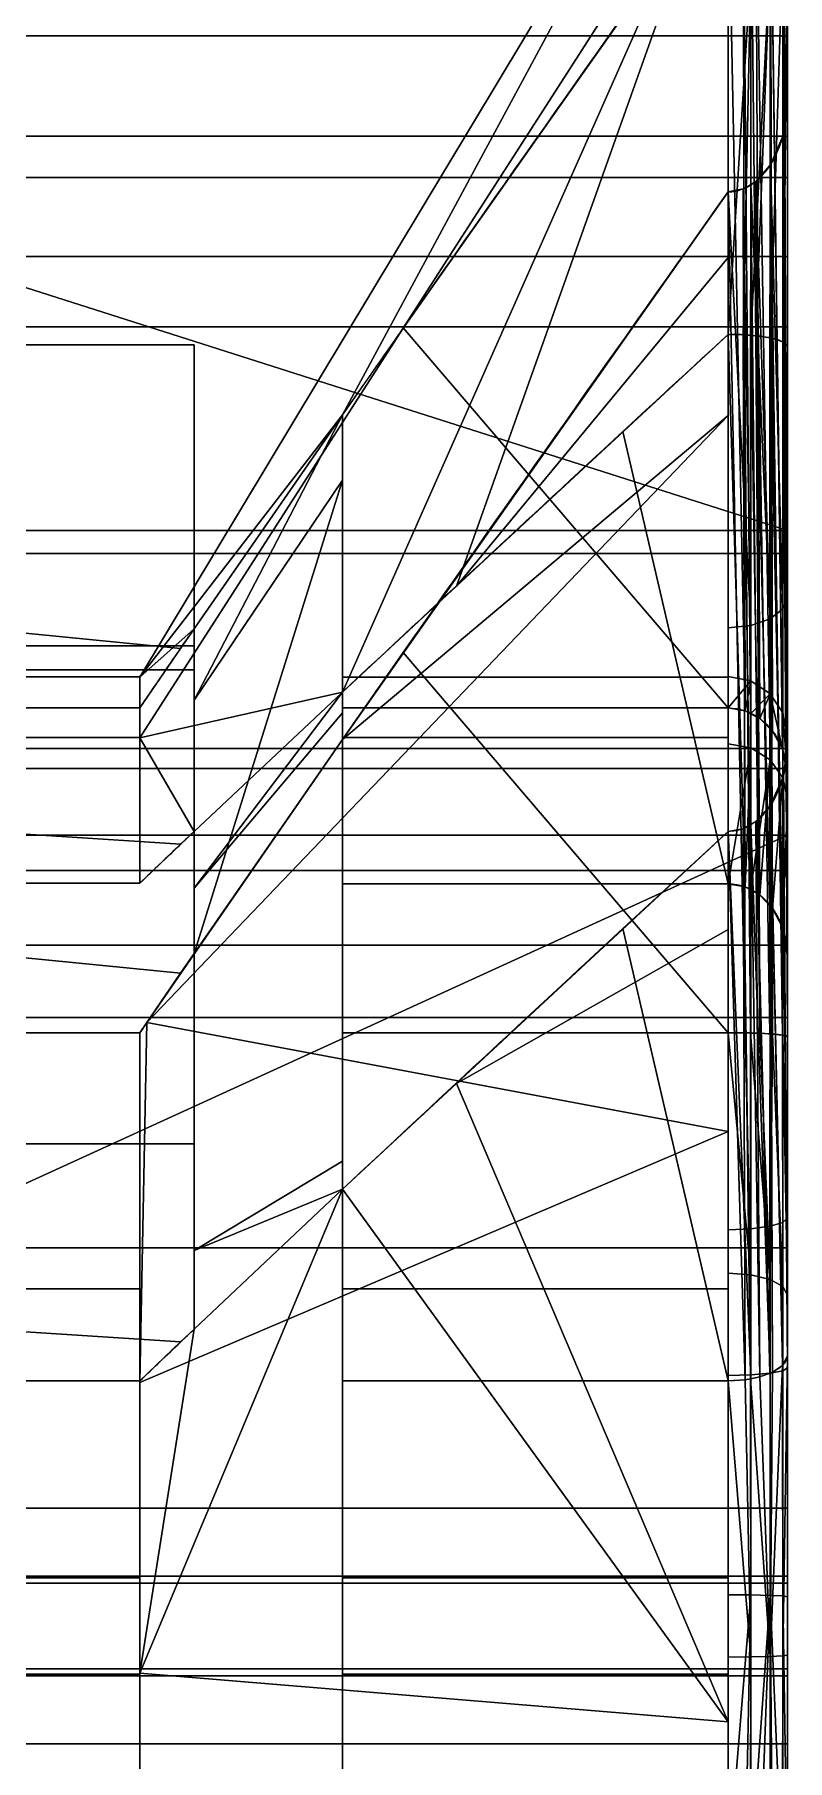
# Model space of a CAD drawing. Header units: millimetres. Extents: x -7.6 to 23.6, y 0 to 40.
# Drawn here: x 22.281 to 23.55, y 7.774 to 10.68 of the extents above; entities that cross this region are included whole.
import ezdxf

# ---------------------------------------------------------------- set-up
doc = ezdxf.new("R2010")
doc.units = ezdxf.units.MM
doc.layers.add('1', color=7, linetype='CONTINUOUS', true_color=0xffffff)

msp = doc.modelspace()

# ---------------------------------------------------------------- linework, layer by layer
at = {"layer": '1', "color": 7, "linetype": 'CONTINUOUS', "lineweight": 13}
for p, q in [((23.55, 11.0032, -0.3843), (23.55, 9.4291, 0.6442)), ((23.45, 9.5459, 0.6873), (23.45, 10.9619, -0.2378)), ((23.55, 8.9915, -0.0256), (23.55, 10.5657, -1.054)), ((23.45, 10.4149, -1.075), (23.45, 8.9989, -0.1499)), ((23.45, 10.175, 3.5149), (23.45, 9.2499, 2.0989)), ((22.55, 10.1572, 0.2879), (17.35, 10.1572, 0.2879)), ((22.55, 10.1572, 0.2879), (22.55, 9.6793, 0.6001)), ((22.55, 9.6103, -0.5493), (22.55, 10.1572, 0.2879)), ((23.55, 9.1256, 2.0915), (23.55, 10.154, 3.6657)), ((22.8, 9.5459, 0.6873), (22.8, 10.0397, 0.3647)), ((22.55, 9.6502, 2.7092), (17.35, 9.6502, 2.7092)), ((22.55, 9.6502, 2.7092), (22.55, 8.8119, 3.2569)), ((22.55, 9.338, 2.2313), (22.55, 9.6502, 2.7092)), ((22.55, 9.6103, -0.5493), (17.35, 9.6103, -0.5493)), ((22.55, 9.1324, -0.2371), (22.55, 9.6103, -0.5493)), ((22.8, 9.5725, 2.5928), (22.8, 9.2499, 2.0989)), ((22.4586, 9.5459, 0.6873), (17.35, 9.5459, 0.6873)), ((22.8, 9.5459, 0.6873), (23.45, 9.5459, 0.6873)), ((22.8, 9.4928, -0.4725), (22.8, 8.9989, -0.1499)), ((23.55, 9.4843, 4.1032), (23.55, 8.4558, 2.5291)), ((23.45, 8.4127, 2.6459), (23.45, 9.3378, 4.0619)), ((22.4586, 9.2507, 2.0978), (17.35, 9.2507, 2.0978)), ((22.8, 9.2499, 2.0989), (23.45, 9.2499, 2.0989)), ((22.4586, 8.9989, -0.1499), (17.35, 8.9989, -0.1499)), ((22.8, 8.9989, -0.1499), (23.45, 8.9989, -0.1499)), ((22.55, 8.8119, 3.2569), (17.35, 8.8119, 3.2569)), ((22.55, 8.8119, 3.2569), (22.55, 8.4999, 2.7793)), ((22.8, 8.4127, 2.6459), (22.8, 8.7353, 3.1397)), ((22.4586, 8.4127, 2.6459), (17.35, 8.4127, 2.6459)), ((22.8, 8.4127, 2.6459), (23.45, 8.4127, 2.6459))]:
    msp.add_line(p, q, dxfattribs=at)
at = {"layer": '1', "color": 18, "linetype": 'CONTINUOUS', "lineweight": 13}
for p, q in [((23.55, 10.8324, -5.5195), (23.55, 10.4391, -4.6001)), ((20.451, 10.6778, 7.7835), (23.55, 10.6778, 7.7835)), ((23.55, 10.6778, 7.7835), (23.55, 10.3059, 6.8552)), ((20.451, 10.4391, -4.6001), (23.55, 10.4391, -4.6001)), ((20.451, 10.3059, 6.8552), (23.55, 10.3059, 6.8552)), ((20.451, 9.4776, -5.9468), (23.55, 9.4776, -5.9468)), ((23.55, 9.2724, -4.968), (23.55, 9.4776, -5.9468)), ((20.451, 9.3316, 8.1758), (23.55, 9.3316, 8.1758)), ((23.55, 9.1466, 7.193), (23.55, 9.3316, 8.1758)), ((20.451, 9.2724, -4.968), (23.55, 9.2724, -4.968)), ((20.451, 9.1466, 7.193), (23.55, 9.1466, 7.193)), ((20.451, 8.0837, -6.0995), (23.55, 8.0837, -6.0995)), ((23.55, 8.0837, -6.0995), (23.55, 8.0721, -5.0996)), ((20.451, 8.0721, -5.0996), (23.55, 8.0721, -5.0996)), ((20.451, 7.9279, 7.2996), (23.55, 7.9279, 7.2996)), ((20.451, 7.9163, 8.2995), (23.55, 7.9163, 8.2995)), ((23.55, 7.9163, 8.2995), (23.55, 7.9279, 7.2996))]:
    msp.add_line(p, q, dxfattribs=at)
at = {"layer": '1', "color": 7, "linetype": 'CONTINUOUS', "lineweight": 13, "extrusion": (1, 0, 0)}
msp.add_circle((8, 1.1, 23.55), 4, dxfattribs=at)
at = {"layer": '1', "color": 18, "linetype": 'CONTINUOUS', "lineweight": 13, "extrusion": (-1, 0, 0)}
msp.add_circle((-8, 1.1, -23.55), 4, dxfattribs=at)
at = {"layer": '1', "color": 18, "linetype": 'CONTINUOUS', "lineweight": 13, "extrusion": (1, 0, 0)}
for start, end in [(56.84238, 68.16595), (281.84238, 293.16595), (79.34238, 90.66595), (259.34238, 270.66595)]:
    msp.add_arc((8, 1.1, 23.55), 7.2, start, end, dxfattribs=at)
at = {"layer": '1', "color": 7, "linetype": 'CONTINUOUS', "lineweight": 13, "extrusion": (-1, 0, 0)}
for centre, radius, start, end in [((-8, 1.1, -23.55), 3.35, 130.0153, 206.3), ((-8, 1.1, -23.45), 3.25, 132.0075, 204.3077), ((-8, 1.1, -23.55), 3.35, 220.0153, 296.3), ((-8, 1.1, -23.45), 3.25, 222.0075, 294.3077), ((-8, 1.1, -22.4586), 1.6, 141.4181, 194.9477), ((-8, 1.1, -22.8), 1.6, 141.3676, 194.9477), ((-8, 1.1, -23.45), 1.6, 141.3676, 194.9477), ((-8, 1.1, -23.55), 3.35, 40.0153, 116.3), ((-8, 1.1, -23.45), 3.25, 42.0075, 114.3077), ((-8, 1.1, -22.4586), 1.6, 231.3676, 284.9477), ((-8, 1.1, -22.8), 1.6, 231.3676, 284.9477), ((-8, 1.1, -23.45), 1.6, 231.3676, 284.9477), ((-8, 1.1, -22.4586), 1.6, 51.3676, 104.9477), ((-8, 1.1, -22.8), 1.6, 51.3676, 104.9477), ((-8, 1.1, -23.45), 1.6, 51.3676, 104.9477)]:
    msp.add_arc(centre, radius, start, end, dxfattribs=at)
at = {"layer": '1', "color": 18, "linetype": 'CONTINUOUS', "lineweight": 13, "extrusion": (-1, 0, 0)}
for start, end in [(235.65762, 246.83405), (100.65762, 111.83405), (258.15762, 269.33405), (78.15762, 89.33405)]:
    msp.add_arc((-8, 1.1, -23.55), 6.2, start, end, dxfattribs=at)
at = {"layer": '1', "color": 7, "linetype": 'CONTINUOUS', "lineweight": 13, "extrusion": (1, 0, 0)}
for centre, radius, start, end in [((8, 1.1, 22.8), 2.1682, 313.5097, 340.175), ((8, 1.1, 22.55), 1.7521, 310.2618, 343.423), ((8, 1.1, 22.8), 2.1682, 43.5097, 70.175), ((8, 1.1, 23.55), 1.5, 342.3084, 41.3764), ((8, 1.1, 22.55), 1.7521, 40.2161, 73.423), ((8, 1.1, 23.55), 1.5, 252.3084, 311.3764), ((8, 1.1, 23.55), 1.5, 72.3084, 131.3764)]:
    msp.add_arc(centre, radius, start, end, dxfattribs=at)
at = {"layer": '1', "color": 7, "linetype": 'CONTINUOUS', "lineweight": 13, "extrusion": (-2.51178e-13, 0.546944, 0.837169)}
msp.add_open_spline([(23.45, 10.9619, -0.2378), (23.2668, 10.7036, -0.0691), (23.084, 10.445, 0.0998), (22.8682, 10.1372, 0.3009), (22.8341, 10.0885, 0.3328), (22.8, 10.0397, 0.3647)], degree=3, knots=[0, 0, 0, 0, 0.841696, 0.841696, 1, 1, 1, 1], dxfattribs=at)
at = {"layer": '1', "color": 7, "linetype": 'CONTINUOUS', "lineweight": 13}
for points, knots in [([(23.45, 10.4149, -1.075), (23.4585, 10.4149, -1.075), (23.4671, 10.4167, -1.0748), (23.4828, 10.4228, -1.074), (23.4902, 10.4273, -1.0734), (23.5065, 10.4404, -1.0716), (23.5148, 10.4502, -1.0703), (23.5316, 10.4763, -1.0668), (23.5387, 10.494, -1.0643), (23.5477, 10.5288, -1.0594), (23.5498, 10.5463, -1.0569), (23.55, 10.5644, -1.0542), (23.55, 10.565, -1.0541), (23.55, 10.5657, -1.054)], [0, 0, 0, 0, 0.127662, 0.127662, 0.253991, 0.253991, 0.443168, 0.443168, 0.725868, 0.725868, 0.989928, 0.989928, 1, 1, 1, 1]), ([(23.55, 10.154, 3.6657), (23.55, 10.1541, 3.665), (23.55, 10.1542, 3.6644), (23.5498, 10.1569, 3.6463), (23.5477, 10.1594, 3.6288), (23.5387, 10.1643, 3.594), (23.5316, 10.1668, 3.5763), (23.5148, 10.1703, 3.5502), (23.5065, 10.1716, 3.5404), (23.4902, 10.1734, 3.5273), (23.4828, 10.174, 3.5228), (23.4671, 10.1748, 3.5167), (23.4585, 10.175, 3.5149), (23.45, 10.175, 3.5149)], [0, 0, 0, 0, 0.010072, 0.010072, 0.274132, 0.274132, 0.556832, 0.556832, 0.746009, 0.746009, 0.872338, 0.872338, 1, 1, 1, 1]), ([(23.45, 9.5459, 0.6873), (23.4596, 9.5459, 0.6873), (23.4694, 9.5442, 0.6867), (23.4875, 9.538, 0.6843), (23.4961, 9.5334, 0.6826), (23.5117, 9.5219, 0.6782), (23.5188, 9.5148, 0.6755), (23.5318, 9.4977, 0.6691), (23.5374, 9.4874, 0.6653), (23.5463, 9.4638, 0.6566), (23.5491, 9.4501, 0.6517), (23.5499, 9.4346, 0.6461), (23.55, 9.4328, 0.6455), (23.55, 9.4303, 0.6446), (23.55, 9.4297, 0.6444), (23.55, 9.4291, 0.6442)], [0, 0, 0, 0, 0.164385, 0.164385, 0.327947, 0.327947, 0.502378, 0.502378, 0.708555, 0.708555, 0.955777, 0.955777, 0.988424, 0.988424, 1, 1, 1, 1]), ([(23.55, 9.4843, 4.1032), (23.55, 9.4836, 4.1031), (23.55, 9.483, 4.1029), (23.5498, 9.4654, 4.0981), (23.5477, 9.4484, 4.0934), (23.5387, 9.4145, 4.0839), (23.5316, 9.3973, 4.079), (23.5148, 9.372, 4.0718), (23.5065, 9.3625, 4.069), (23.4902, 9.3498, 4.0654), (23.4828, 9.3455, 4.0641), (23.4671, 9.3395, 4.0624), (23.4585, 9.3378, 4.0619), (23.45, 9.3378, 4.0619)], [0, 0, 0, 0, 0.010072, 0.010072, 0.274132, 0.274132, 0.556832, 0.556832, 0.746009, 0.746009, 0.872338, 0.872338, 1, 1, 1, 1]), ([(23.45, 9.2499, 2.0989), (23.4596, 9.2499, 2.0989), (23.4694, 9.2481, 2.0988), (23.4875, 9.2415, 2.0985), (23.4961, 9.2366, 2.0983), (23.5117, 9.2243, 2.0976), (23.5188, 9.2166, 2.0972), (23.5318, 9.1985, 2.0962), (23.5374, 9.1874, 2.0956), (23.5463, 9.1624, 2.094), (23.5491, 9.1479, 2.0931), (23.5499, 9.1315, 2.0919), (23.55, 9.1295, 2.0918), (23.55, 9.1269, 2.0916), (23.55, 9.1263, 2.0916), (23.55, 9.1256, 2.0915)], [0, 0, 0, 0, 0.164385, 0.164385, 0.327947, 0.327947, 0.502378, 0.502378, 0.708555, 0.708555, 0.955777, 0.955777, 0.988424, 0.988424, 1, 1, 1, 1]), ([(23.55, 8.9915, -0.0256), (23.55, 8.9916, -0.0263), (23.55, 8.9916, -0.0269), (23.55, 8.9918, -0.0295), (23.5499, 8.9919, -0.0315), (23.5491, 8.9931, -0.0479), (23.5463, 8.994, -0.0624), (23.5374, 8.9956, -0.0874), (23.5318, 8.9962, -0.0985), (23.5188, 8.9972, -0.1166), (23.5117, 8.9976, -0.1243), (23.4961, 8.9983, -0.1366), (23.4875, 8.9985, -0.1415), (23.4694, 8.9988, -0.1481), (23.4596, 8.9989, -0.1499), (23.45, 8.9989, -0.1499)], [0, 0, 0, 0, 0.011576, 0.011576, 0.044223, 0.044223, 0.291445, 0.291445, 0.497622, 0.497622, 0.672053, 0.672053, 0.835615, 0.835615, 1, 1, 1, 1]), ([(23.55, 8.4558, 2.5291), (23.55, 8.4556, 2.5297), (23.55, 8.4554, 2.5303), (23.55, 8.4545, 2.5328), (23.5499, 8.4539, 2.5346), (23.5491, 8.4483, 2.5501), (23.5463, 8.4434, 2.5638), (23.5374, 8.4347, 2.5874), (23.5318, 8.4309, 2.5977), (23.5188, 8.4245, 2.6148), (23.5117, 8.4218, 2.6219), (23.4961, 8.4174, 2.6334), (23.4875, 8.4157, 2.638), (23.4694, 8.4133, 2.6442), (23.4596, 8.4127, 2.6459), (23.45, 8.4127, 2.6459)], [0, 0, 0, 0, 0.011576, 0.011576, 0.044223, 0.044223, 0.291445, 0.291445, 0.497622, 0.497622, 0.672053, 0.672053, 0.835615, 0.835615, 1, 1, 1, 1])]:
    msp.add_open_spline(points, degree=3, knots=knots, dxfattribs=at)
at = {"layer": '1', "color": 7, "linetype": 'CONTINUOUS', "lineweight": 13, "extrusion": (-1.47752e-13, 0.546944, 0.837169)}
msp.add_open_spline([(22.8, 9.4928, -0.4725), (22.8341, 9.5415, -0.5044), (22.8682, 9.5903, -0.5362), (23.084, 9.8981, -0.7373), (23.2668, 10.1566, -0.9062), (23.45, 10.4149, -1.075)], degree=3, knots=[0, 0, 0, 0, 0.158304, 0.158304, 1, 1, 1, 1], dxfattribs=at)
at = {"layer": '1', "color": 7, "linetype": 'CONTINUOUS', "lineweight": 13, "extrusion": (3.64035e-13, -0.837169, 0.546944)}
msp.add_open_spline([(22.8, 9.5725, 2.5928), (22.9567, 9.7191, 2.8172), (23.1145, 9.8654, 3.041), (23.3317, 10.066, 3.3481), (23.3909, 10.1205, 3.4315), (23.45, 10.175, 3.5149)], degree=3, knots=[0, 0, 0, 0, 0.728238, 0.728238, 1, 1, 1, 1], dxfattribs=at)
at = {"layer": '1', "color": 7, "linetype": 'CONTINUOUS', "lineweight": 13, "extrusion": (-8.7745e-12, 0.546944, 0.837169)}
msp.add_open_spline([(22.4586, 9.5459, 0.6873), (22.4814, 9.5793, 0.6654), (22.5043, 9.6128, 0.6436), (22.5348, 9.6572, 0.6145), (22.5424, 9.6683, 0.6073), (22.55, 9.6793, 0.6001)], degree=3, knots=[0, 0, 0, 0, 0.751456, 0.751456, 1, 1, 1, 1], dxfattribs=at)
at = {"layer": '1', "color": 7, "linetype": 'CONTINUOUS', "lineweight": 13, "extrusion": (-5.6277e-12, -0.837169, 0.546944)}
msp.add_open_spline([(22.55, 9.338, 2.2313), (22.5424, 9.3307, 2.2203), (22.5348, 9.3235, 2.2092), (22.5043, 9.2945, 2.1647), (22.4814, 9.2726, 2.1313), (22.4586, 9.2507, 2.0978)], degree=3, knots=[0, 0, 0, 0, 0.248537, 0.248537, 1, 1, 1, 1], dxfattribs=at)
at = {"layer": '1', "color": 7, "linetype": 'CONTINUOUS', "lineweight": 13, "extrusion": (-5.20051e-13, -0.837169, 0.546944)}
msp.add_open_spline([(23.45, 9.3378, 4.0619), (23.3909, 9.2833, 3.9785), (23.3317, 9.2288, 3.895), (23.1145, 9.0282, 3.5879), (22.9567, 8.8819, 3.3641), (22.8, 8.7353, 3.1397)], degree=3, knots=[0, 0, 0, 0, 0.271762, 0.271762, 1, 1, 1, 1], dxfattribs=at)
at = {"layer": '1', "color": 7, "linetype": 'CONTINUOUS', "lineweight": 13, "extrusion": (1.33995e-12, 0.546944, 0.837169)}
msp.add_open_spline([(22.55, 9.1324, -0.2371), (22.5424, 9.1213, -0.2298), (22.5348, 9.1103, -0.2226), (22.5043, 9.0658, -0.1936), (22.4814, 9.0324, -0.1717), (22.4586, 8.9989, -0.1499)], degree=3, knots=[0, 0, 0, 0, 0.248544, 0.248544, 1, 1, 1, 1], dxfattribs=at)
at = {"layer": '1', "color": 7, "linetype": 'CONTINUOUS', "lineweight": 13, "extrusion": (5.62014e-13, -0.837169, 0.546944)}
msp.add_open_spline([(22.4586, 8.4127, 2.6459), (22.4814, 8.4346, 2.6793), (22.5043, 8.4564, 2.7127), (22.5348, 8.4854, 2.7572), (22.5424, 8.4927, 2.7683), (22.55, 8.4999, 2.7793)], degree=3, knots=[0, 0, 0, 0, 0.751024, 0.751024, 1, 1, 1, 1], dxfattribs=at)
at = {"layer": '1', "color": 18, "linetype": 'CONTINUOUS', "lineweight": 13}
for points in [[(23.55, 9.2724, -4.968), (23.55, 13.7001, 3.5391), (23.55, 11.1016, -1.4258)], [(23.55, 10.4391, -4.6001), (23.55, 11.4976, -4.0192), (23.55, 13.7001, 3.5391), (23.55, 9.2724, -4.968)], [(23.55, 13.1192, 4.5976), (23.55, 10.1878, 4.4487), (23.55, 11.3607, 3.2693)], [(23.55, 8.6366, 5.049), (23.55, 13.1192, 4.5976), (23.55, 2.85, 6.1317)], [(23.55, 8.6366, 5.049), (23.55, 10.1878, 4.4487), (23.55, 13.1192, 4.5976)], [(23.55, 12.3328, 5.5347), (23.55, 11.3911, 6.2904), (23.55, 2.85, 6.1317), (23.55, 13.1192, 4.5976)], [(23.55, 11.938, 7.1276), (20.451, 11.938, 7.1276), (20.45, 10.6778, 7.7835), (20.451, 10.6778, 7.7835)], [(20.451, 10.6778, 7.7835), (23.55, 10.6778, 7.7835), (23.55, 11.938, 7.1276)], [(23.55, 11.3911, 6.2904), (23.55, 11.938, 7.1276), (23.55, 10.6778, 7.7835), (23.55, 10.3059, 6.8552)], [(20.451, 11.4976, -4.0192), (23.55, 11.4976, -4.0192), (23.55, 10.4391, -4.6001), (20.451, 10.4391, -4.6001)], [(23.55, 11.3911, 6.2904), (23.55, 10.3059, 6.8552), (23.55, 9.1466, 7.193), (23.55, 4.5024, 6.2192)], [(23.55, 4.5024, 6.2192), (23.55, 2.85, 6.1317), (23.55, 11.3911, 6.2904)], [(22.05, 11.3607, 3.2693), (23.55, 11.3607, 3.2693), (23.55, 10.1878, 4.4487), (22.05, 10.1878, 4.4487)], [(22.05, 9.8062, -2.469), (23.55, 9.8062, -2.469), (23.55, 11.1016, -1.4258), (22.05, 11.1016, -1.4258)], [(23.55, 11.1016, -1.4258), (23.55, 9.8062, -2.469), (23.55, 9.2724, -4.968)], [(23.55, 9.8444, -5.8598), (20.45, 9.8444, -5.8598), (20.45, 10.8324, -5.5195), (20.451, 10.8324, -5.5195)], [(20.451, 10.8324, -5.5195), (23.55, 10.8324, -5.5195), (23.55, 9.8444, -5.8598)], [(20.451, 10.4391, -4.6001), (23.55, 10.4391, -4.6001), (23.55, 10.8324, -5.5195), (20.451, 10.8324, -5.5195)], [(23.55, 9.2724, -4.968), (23.55, 9.4776, -5.9468), (23.55, 10.8324, -5.5195), (23.55, 10.4391, -4.6001)], [(20.451, 10.3059, 6.8552), (23.55, 10.3059, 6.8552), (23.55, 10.6778, 7.7835), (20.451, 10.6778, 7.7835)], [(20.451, 9.1466, 7.193), (23.55, 9.1466, 7.193), (23.55, 10.3059, 6.8552), (20.451, 10.3059, 6.8552)], [(22.05, 10.1878, 4.4487), (23.55, 10.1878, 4.4487), (23.55, 8.6366, 5.049), (22.05, 8.6366, 5.049)], [(20.45, 9.8444, -5.8598), (23.55, 9.8444, -5.8598), (23.55, 9.4776, -5.9468), (20.451, 9.4776, -5.9468)], [(22.05, 8.1984, -2.8951), (23.55, 8.1984, -2.8951), (23.55, 9.8062, -2.469), (22.05, 9.8062, -2.469)], [(23.55, 9.8062, -2.469), (23.55, 8.1984, -2.8951), (23.55, 8.0721, -5.0996), (23.55, 9.2724, -4.968)], [(20.451, 9.4776, -5.9468), (23.55, 9.4776, -5.9468), (23.55, 9.2724, -4.968), (20.451, 9.2724, -4.968)], [(23.55, 9.3316, 8.1758), (20.451, 9.3316, 8.1758), (20.45, 7.9163, 8.2995), (20.451, 7.9163, 8.2995)], [(20.451, 7.9163, 8.2995), (23.55, 7.9163, 8.2995), (23.55, 9.3316, 8.1758)], [(20.451, 9.3316, 8.1758), (23.55, 9.3316, 8.1758), (23.55, 9.1466, 7.193), (20.451, 9.1466, 7.193)], [(23.55, 9.1466, 7.193), (23.55, 9.3316, 8.1758), (23.55, 7.9163, 8.2995), (23.55, 7.9279, 7.2996)], [(20.451, 9.2724, -4.968), (23.55, 9.2724, -4.968), (23.55, 8.0721, -5.0996), (20.451, 8.0721, -5.0996)], [(23.55, 7.9279, 7.2996), (23.55, 6.7276, 7.168), (23.55, 4.5024, 6.2192), (23.55, 9.1466, 7.193)], [(22.05, 8.6366, 5.049), (23.55, 8.6366, 5.049), (23.55, 6.9754, 4.9665), (22.05, 6.9754, 4.9665)], [(23.55, 2.85, 6.1317), (23.55, 3.5653, 5.4328), (23.55, 8.6366, 5.049)], [(23.55, 6.9754, 4.9665), (23.55, 8.6366, 5.049), (23.55, 3.5653, 5.4328)], [(22.05, 6.5563, -2.6304), (23.55, 6.5563, -2.6304), (23.55, 8.1984, -2.8951), (22.05, 8.1984, -2.8951)], [(23.55, 2.8808, -2.3976), (23.55, 8.1984, -2.8951), (23.55, 6.5563, -2.6304)], [(23.55, 5.6941, -4.6552), (23.55, 6.8534, -4.993), (23.55, 8.1984, -2.8951), (23.55, 4.6089, -4.0904)], [(23.55, 3.6672, -3.3347), (23.55, 4.6089, -4.0904), (23.55, 8.1984, -2.8951), (23.55, 2.8808, -2.3976)], [(23.55, 8.0721, -5.0996), (23.55, 8.1984, -2.8951), (23.55, 6.8534, -4.993)], [(23.55, 6.8541, -6.0082), (20.45, 6.8541, -6.0082), (20.45, 8.0837, -6.0995), (20.451, 8.0837, -6.0995)], [(20.451, 8.0837, -6.0995), (23.55, 8.0837, -6.0995), (23.55, 6.8541, -6.0082)], [(20.451, 8.0721, -5.0996), (23.55, 8.0721, -5.0996), (23.55, 8.0837, -6.0995), (20.451, 8.0837, -6.0995)], [(23.55, 6.8534, -4.993), (23.55, 6.6684, -5.9758), (23.55, 8.0837, -6.0995), (23.55, 8.0721, -5.0996)], [(20.451, 7.9279, 7.2996), (23.55, 7.9279, 7.2996), (23.55, 7.9163, 8.2995), (20.451, 7.9163, 8.2995)], [(20.451, 6.7276, 7.168), (23.55, 6.7276, 7.168), (23.55, 7.9279, 7.2996), (20.451, 7.9279, 7.2996)]]:
    msp.add_3dface(points, dxfattribs=at)
at = {"layer": '1', "color": 7, "linetype": 'CONTINUOUS', "lineweight": 13}
for points in [[(23.55, 10.154, 3.6657), (23.55, 10.8741, 2.821), (23.55, 11.7383, 2.5232), (23.55, 10.8362, 3.9206)], [(23.55, 10.5087, -2.0155), (22.05, 10.5087, -2.0155), (22.05, 11.559, -0.7258), (23.55, 11.559, -0.7258)], [(23.55, 11.0032, -0.3843), (23.55, 10.5087, -2.0155), (23.55, 11.559, -0.7258)], [(23.45, 11.2451, 0.921), (22.4586, 9.5976, 1.0119), (22.8, 10.0397, 0.3647)], [(22.4586, 9.4953, 1.6693), (22.4586, 9.5976, 1.0119), (23.45, 11.2451, 0.921), (23.45, 11.0373, 2.2563)], [(22.8, 10.0397, 0.3647), (23.45, 10.9619, -0.2378), (23.45, 11.2451, 0.921)], [(22.8, 9.5725, 2.5928), (22.4586, 9.4953, 1.6693), (23.45, 11.0373, 2.2563)], [(23.45, 11.0373, 2.2563), (22.9924, 9.7509, 2.8658), (22.8, 9.5725, 2.5928)], [(23.45, 11.0373, 2.2563), (23.45, 10.3044, 3.3918), (22.9924, 9.7509, 2.8658)], [(23.542, 9.474, 0.6604), (23.542, 10.9879, -0.3289), (23.5215, 10.9747, -0.2822)], [(23.55, 9.431, 0.6448), (23.5433, 10.9888, -0.332), (23.542, 10.9879, -0.3289)], [(23.542, 10.9879, -0.3289), (23.542, 9.474, 0.6604), (23.55, 9.431, 0.6448)], [(23.55, 11.0027, -0.3824), (23.5433, 10.9888, -0.332), (23.55, 9.4291, 0.6442)], [(23.55, 9.431, 0.6448), (23.55, 9.4291, 0.6442), (23.5433, 10.9888, -0.332)], [(23.55, 10.5087, -2.0155), (23.55, 11.0032, -0.3843), (23.55, 10.5657, -1.054)], [(23.55, 8.9915, -0.0256), (23.55, 10.5657, -1.054), (23.55, 11.0032, -0.3843), (23.55, 9.4291, 0.6442)], [(23.55, 9.4291, 0.6442), (23.55, 11.0032, -0.3843), (23.55, 11.0027, -0.3824)], [(23.45, 9.5459, 0.6873), (23.45, 10.9619, -0.2378), (22.9023, 10.186, 0.2691)], [(23.4785, 9.5411, 0.6855), (23.475, 10.9632, -0.2425), (23.45, 10.9619, -0.2378)], [(23.45, 10.9619, -0.2378), (23.45, 9.5459, 0.6873), (23.4785, 9.5411, 0.6855)], [(23.4879, 9.5361, 0.6836), (23.488, 10.9654, -0.2499), (23.475, 10.9632, -0.2425)], [(23.4785, 9.5411, 0.6855), (23.4879, 9.5361, 0.6836), (23.475, 10.9632, -0.2425)], [(23.488, 10.9654, -0.2499), (23.4879, 9.5361, 0.6836), (23.5036, 9.5279, 0.6804)], [(23.5036, 9.5279, 0.6804), (23.4967, 10.9668, -0.2549), (23.488, 10.9654, -0.2499)], [(23.5203, 9.5114, 0.6742), (23.5206, 10.9744, -0.2812), (23.4967, 10.9668, -0.2549)], [(23.5036, 9.5279, 0.6804), (23.5203, 9.5114, 0.6742), (23.4967, 10.9668, -0.2549)], [(23.5206, 10.9744, -0.2812), (23.5203, 9.5114, 0.6742), (23.5248, 9.5069, 0.6726)], [(23.5248, 9.5069, 0.6726), (23.5215, 10.9747, -0.2822), (23.5206, 10.9744, -0.2812)], [(23.5248, 9.5069, 0.6726), (23.5415, 9.4766, 0.6613), (23.5215, 10.9747, -0.2822)], [(23.5415, 9.4766, 0.6613), (23.542, 9.474, 0.6604), (23.5215, 10.9747, -0.2822)], [(23.55, 10.8672, 2.8325), (23.5433, 10.1618, 3.612), (23.542, 10.1622, 3.6087)], [(23.542, 10.1622, 3.6087), (23.5424, 10.8345, 2.8127), (23.55, 10.8672, 2.8325)], [(23.55, 10.1543, 3.6637), (23.5433, 10.1618, 3.612), (23.55, 10.8672, 2.8325)], [(23.55, 10.8672, 2.8325), (23.55, 10.154, 3.6657), (23.55, 10.1543, 3.6637)], [(23.55, 10.8362, 3.9206), (22.05, 10.8362, 3.9206), (22.05, 9.4437, 4.8304), (23.55, 9.4437, 4.8304)], [(23.5215, 10.1689, 3.5607), (23.5207, 10.8067, 2.7959), (23.5424, 10.8345, 2.8127)], [(23.5424, 10.8345, 2.8127), (23.542, 10.1622, 3.6087), (23.5215, 10.1689, 3.5607)], [(23.55, 10.8362, 3.9206), (23.55, 9.4437, 4.8304), (23.55, 10.154, 3.6657)], [(23.4883, 10.7881, 2.7847), (23.475, 10.1744, 3.5198), (23.45, 10.175, 3.5149)], [(23.45, 10.175, 3.5149), (23.45, 10.7816, 2.7808), (23.4883, 10.7881, 2.7847)], [(23.4883, 10.7881, 2.7847), (23.488, 10.1733, 3.5275), (23.475, 10.1744, 3.5198)], [(23.5207, 10.8067, 2.7959), (23.4967, 10.1727, 3.5326), (23.488, 10.1733, 3.5275)], [(23.488, 10.1733, 3.5275), (23.4883, 10.7881, 2.7847), (23.5207, 10.8067, 2.7959)], [(23.5207, 10.8067, 2.7959), (23.5215, 10.1689, 3.5607), (23.4967, 10.1727, 3.5326)], [(23.55, 10.5637, -1.0543), (23.5433, 10.512, -1.0618), (23.55, 9.7325, -1.7672)], [(23.55, 8.9915, -0.0256), (23.5433, 10.512, -1.0618), (23.55, 10.5637, -1.0543)], [(23.55, 10.5657, -1.054), (23.55, 9.721, -1.7741), (23.55, 10.5087, -2.0155)], [(23.55, 9.7325, -1.7672), (23.55, 10.5657, -1.054), (23.55, 10.5637, -1.0543)], [(23.55, 10.5637, -1.0543), (23.55, 10.5657, -1.054), (23.55, 8.9915, -0.0256)], [(23.55, 9.0246, -2.7665), (22.05, 9.0246, -2.7665), (22.05, 10.5087, -2.0155), (23.55, 10.5087, -2.0155)], [(23.5215, 10.4607, -1.0689), (23.542, 10.5088, -1.0622), (23.542, 8.9947, -0.0732)], [(23.5424, 9.7127, -1.7345), (23.542, 10.5087, -1.0622), (23.5215, 10.4607, -1.0689)], [(23.55, 9.7325, -1.7672), (23.5433, 10.512, -1.0618), (23.542, 10.5087, -1.0622)], [(23.542, 10.5088, -1.0622), (23.5433, 10.512, -1.0618), (23.55, 8.9915, -0.0256)], [(23.55, 8.9915, -0.0256), (23.55, 8.9916, -0.0276), (23.542, 10.5088, -1.0622)], [(23.55, 8.9916, -0.0276), (23.542, 8.9947, -0.0732), (23.542, 10.5088, -1.0622)], [(23.542, 10.5087, -1.0622), (23.5424, 9.7127, -1.7345), (23.55, 9.7325, -1.7672)], [(23.55, 9.721, -1.7741), (23.55, 8.6875, -2.1787), (23.55, 9.0246, -2.7665), (23.55, 10.5087, -2.0155)], [(23.5207, 9.6959, -1.7067), (23.5215, 10.4607, -1.0689), (23.4967, 10.4326, -1.0727)], [(23.4967, 10.4326, -1.0727), (23.5206, 10.4596, -1.069), (23.5203, 8.997, -0.1131)], [(23.5248, 8.9968, -0.1083), (23.5203, 8.997, -0.1131), (23.5206, 10.4596, -1.069)], [(23.5415, 8.9949, -0.076), (23.5206, 10.4596, -1.069), (23.5215, 10.4607, -1.0689)], [(23.5206, 10.4596, -1.069), (23.5415, 8.9949, -0.076), (23.5248, 8.9968, -0.1083)], [(23.5215, 10.4607, -1.0689), (23.5207, 9.6959, -1.7067), (23.5424, 9.7127, -1.7345)], [(23.5215, 10.4607, -1.0689), (23.542, 8.9947, -0.0732), (23.5415, 8.9949, -0.076)], [(23.45, 10.0383, -1.4313), (23.45, 10.4149, -1.075), (22.8, 9.4928, -0.4725)], [(22.9023, 9.639, -0.5681), (23.45, 10.4149, -1.075), (23.45, 8.9989, -0.1499)], [(23.4883, 9.6847, -1.6881), (23.475, 10.4198, -1.0744), (23.45, 10.4149, -1.075)], [(23.45, 10.4149, -1.075), (23.475, 10.4198, -1.0744), (23.4785, 8.9987, -0.1448)], [(23.45, 10.4149, -1.075), (23.45, 9.6808, -1.6816), (23.4883, 9.6847, -1.6881)], [(23.4785, 8.9987, -0.1448), (23.45, 8.9989, -0.1499), (23.45, 10.4149, -1.075)], [(23.4883, 9.6847, -1.6881), (23.488, 10.4275, -1.0733), (23.475, 10.4198, -1.0744)], [(23.475, 10.4198, -1.0744), (23.488, 10.4275, -1.0733), (23.4879, 8.9984, -0.1395)], [(23.475, 10.4198, -1.0744), (23.4879, 8.9984, -0.1395), (23.4785, 8.9987, -0.1448)], [(23.5036, 8.998, -0.1306), (23.4879, 8.9984, -0.1395), (23.488, 10.4275, -1.0733)], [(23.5207, 9.6959, -1.7067), (23.4967, 10.4326, -1.0727), (23.488, 10.4275, -1.0733)], [(23.488, 10.4275, -1.0733), (23.4967, 10.4326, -1.0727), (23.5036, 8.998, -0.1306)], [(23.488, 10.4275, -1.0733), (23.4883, 9.6847, -1.6881), (23.5207, 9.6959, -1.7067)], [(23.4967, 10.4326, -1.0727), (23.5203, 8.997, -0.1131), (23.5036, 8.998, -0.1306)], [(22.9924, 9.7509, 2.8658), (23.45, 10.3044, 3.3918), (23.45, 10.175, 3.5149)], [(22.9023, 10.186, 0.2691), (22.8, 10.0397, 0.3647), (22.8, 9.5459, 0.6873), (23.45, 9.5459, 0.6873)], [(23.2727, 10.0115, 3.2646), (23.45, 10.175, 3.5149), (23.45, 9.2499, 2.0989)], [(23.4785, 9.2448, 2.0987), (23.45, 9.2499, 2.0989), (23.45, 10.175, 3.5149)], [(23.45, 10.175, 3.5149), (23.475, 10.1744, 3.5198), (23.4785, 9.2448, 2.0987)], [(23.475, 10.1744, 3.5198), (23.4879, 9.2395, 2.0984), (23.4785, 9.2448, 2.0987)], [(23.475, 10.1744, 3.5198), (23.488, 10.1733, 3.5275), (23.4879, 9.2395, 2.0984)], [(23.5036, 9.2306, 2.098), (23.4879, 9.2395, 2.0984), (23.488, 10.1733, 3.5275)], [(23.488, 10.1733, 3.5275), (23.4967, 10.1727, 3.5326), (23.5036, 9.2306, 2.098)], [(23.4967, 10.1727, 3.5326), (23.5203, 9.2131, 2.097), (23.5036, 9.2306, 2.098)], [(23.4967, 10.1727, 3.5326), (23.5206, 10.169, 3.5596), (23.5203, 9.2131, 2.097)], [(17.35, 9.6103, -0.5493), (22.55, 9.6103, -0.5493), (22.55, 10.1572, 0.2879), (17.35, 10.1572, 0.2879)], [(17.35, 10.1572, 0.2879), (22.55, 10.1572, 0.2879), (22.55, 9.6793, 0.6001), (22.5272, 9.6462, 0.6218)], [(22.5272, 9.6462, 0.6218), (22.4586, 9.5459, 0.6873), (17.35, 9.5459, 0.6873), (17.35, 10.1572, 0.2879)], [(22.55, 10.1572, 0.2879), (22.55, 9.6103, -0.5493), (22.55, 9.1324, -0.2371), (22.55, 9.4668, 0.1417)], [(22.55, 9.4668, 0.1417), (22.55, 9.6793, 0.6001), (22.55, 10.1572, 0.2879)], [(23.5248, 9.2083, 2.0968), (23.5203, 9.2131, 2.097), (23.5206, 10.169, 3.5596)], [(23.5206, 10.169, 3.5596), (23.5415, 9.176, 2.0949), (23.5248, 9.2083, 2.0968)], [(23.5415, 9.176, 2.0949), (23.5206, 10.169, 3.5596), (23.5215, 10.1689, 3.5607)], [(23.5215, 10.1689, 3.5607), (23.542, 9.1732, 2.0947), (23.5415, 9.176, 2.0949)], [(23.5215, 10.1689, 3.5607), (23.542, 10.1622, 3.6088), (23.542, 9.1732, 2.0947)], [(23.55, 9.1256, 2.0915), (23.55, 9.1276, 2.0916), (23.542, 10.1622, 3.6088)], [(23.542, 10.1622, 3.6088), (23.5433, 10.1618, 3.612), (23.55, 9.1256, 2.0915)], [(23.55, 9.1276, 2.0916), (23.542, 9.1732, 2.0947), (23.542, 10.1622, 3.6088)], [(23.55, 9.1256, 2.0915), (23.5433, 10.1618, 3.612), (23.55, 10.1543, 3.6637)], [(23.55, 10.1543, 3.6637), (23.55, 10.154, 3.6657), (23.55, 9.1256, 2.0915)], [(23.55, 9.1256, 2.0915), (23.55, 10.154, 3.6657), (23.55, 9.4843, 4.1032), (23.55, 8.4558, 2.5291)], [(23.55, 9.4843, 4.1032), (23.55, 10.154, 3.6657), (23.55, 9.4437, 4.8304)], [(22.55, 9.6793, 0.6001), (22.8, 10.0397, 0.3647), (22.4586, 9.5976, 1.0119)], [(23.45, 8.8325, -2.0416), (23.45, 10.0383, -1.4313), (22.4703, 9.0161, -0.1611)], [(22.8, 9.4928, -0.4725), (22.4703, 9.0161, -0.1611), (23.45, 10.0383, -1.4313)], [(22.55, 9.559, 0.3002), (22.8, 9.9292, 0.1103), (22.8, 10.0397, 0.3647)], [(22.8, 10.0397, 0.3647), (22.55, 9.6793, 0.6001), (22.55, 9.559, 0.3002)], [(22.8, 9.5459, 0.6873), (22.8, 10.0397, 0.3647), (22.8, 9.8152, -0.0859)], [(23.45, 9.2499, 2.0989), (22.8, 9.2499, 2.0989), (22.8, 9.5725, 2.5928), (23.2727, 10.0115, 3.2646)], [(22.8, 9.4928, -0.4725), (22.8, 9.9292, 0.1103), (22.55, 9.1324, -0.2371)], [(22.8, 9.9292, 0.1103), (22.55, 9.559, 0.3002), (22.55, 9.1324, -0.2371)], [(22.8, 9.8152, -0.0859), (22.8, 9.4928, -0.4725), (22.8, 8.9989, -0.1499), (22.8, 9.5459, 0.6873)], [(23.5207, 9.6959, -1.7067), (23.5207, 8.673, -2.1095), (23.5424, 8.6796, -2.1412), (23.5424, 9.7127, -1.7345)], [(23.5424, 9.7127, -1.7345), (23.5424, 8.6796, -2.1412), (23.55, 8.6875, -2.1787), (23.55, 9.7325, -1.7672)], [(22.4586, 9.5976, 1.0119), (22.4586, 9.5459, 0.6873), (22.55, 9.6793, 0.6001)], [(23.45, 9.6808, -1.6816), (23.45, 8.667, -2.0808), (23.4883, 8.6685, -2.0883), (23.4883, 9.6847, -1.6881)], [(23.4883, 9.6847, -1.6881), (23.4883, 8.6685, -2.0883), (23.5207, 8.673, -2.1095), (23.5207, 9.6959, -1.7067)], [(17.35, 9.6502, 2.7092), (17.35, 9.2507, 2.0978), (22.4586, 9.2507, 2.0978), (22.5272, 9.3163, 2.1982)], [(22.5272, 9.3163, 2.1982), (22.55, 9.338, 2.2313), (22.55, 9.6502, 2.7092), (17.35, 9.6502, 2.7092)], [(17.35, 9.6502, 2.7092), (22.55, 9.6502, 2.7092), (22.55, 8.8119, 3.2569), (17.35, 8.8119, 3.2569)], [(22.55, 9.6502, 2.7092), (22.55, 9.338, 2.2313), (22.55, 8.9589, 2.5665)], [(22.55, 8.9589, 2.5665), (22.55, 8.4999, 2.7793), (22.55, 8.8119, 3.2569), (22.55, 9.6502, 2.7092)], [(23.45, 8.9989, -0.1499), (22.8, 8.9989, -0.1499), (22.8, 9.4928, -0.4725), (22.9023, 9.639, -0.5681)], [(17.35, 9.6103, -0.5493), (17.35, 8.9989, -0.1499), (22.4586, 8.9989, -0.1499), (22.5272, 9.0992, -0.2154)], [(22.5272, 9.0992, -0.2154), (22.55, 9.1324, -0.2371), (22.55, 9.6103, -0.5493), (17.35, 9.6103, -0.5493)], [(17.35, 9.598, 1.1808), (22.4586, 9.598, 1.1808), (22.4586, 9.4963, 1.6666), (17.35, 9.4963, 1.6666)], [(17.35, 9.5459, 0.6873), (22.4586, 9.5459, 0.6873), (22.4586, 9.598, 1.1808), (17.35, 9.598, 1.1808)], [(22.8, 8.9989, -0.1499), (22.8, 9.2499, 2.0989), (22.8, 9.496, 1.6675), (22.8, 9.5979, 1.1813)], [(22.8, 9.5979, 1.1813), (22.8, 9.5459, 0.6873), (22.8, 8.9989, -0.1499)], [(23.45, 9.5979, 1.1813), (22.8, 9.5979, 1.1813), (22.8, 9.496, 1.6675), (23.45, 9.496, 1.6675)], [(23.45, 9.5459, 0.6873), (22.8, 9.5459, 0.6873), (22.8, 9.5979, 1.1813), (23.45, 9.5979, 1.1813)], [(23.45, 9.5459, 0.6873), (23.45, 9.5991, 1.1525), (23.4883, 9.5915, 1.1522)], [(23.4883, 9.4785, 1.6915), (23.4883, 9.5915, 1.1522), (23.45, 9.5991, 1.1525), (23.45, 9.4855, 1.6943)], [(23.4883, 9.5915, 1.1522), (23.4785, 9.5411, 0.6855), (23.45, 9.5459, 0.6873)], [(23.4883, 9.5915, 1.1522), (23.4879, 9.5361, 0.6836), (23.4785, 9.5411, 0.6855)], [(23.4879, 9.5361, 0.6836), (23.4883, 9.5915, 1.1522), (23.5207, 9.5699, 1.1515)], [(23.5207, 9.4583, 1.6834), (23.5207, 9.5699, 1.1515), (23.4883, 9.5915, 1.1522), (23.4883, 9.4785, 1.6915)], [(22.4586, 9.4953, 1.6693), (22.8, 9.5725, 2.5928), (22.55, 9.338, 2.2313)], [(22.55, 9.2424, 2.3355), (22.55, 9.338, 2.2313), (22.8, 9.5725, 2.5928)], [(22.8, 9.5725, 2.5928), (22.8, 9.5374, 2.6289), (22.55, 9.2424, 2.3355)], [(22.8, 9.1859, 2.9152), (22.8, 9.5725, 2.5928), (22.8, 9.2499, 2.0989)], [(23.5207, 9.5699, 1.1515), (23.5036, 9.5279, 0.6804), (23.4879, 9.5361, 0.6836)], [(23.5207, 9.5699, 1.1515), (23.5248, 9.5069, 0.6726), (23.5036, 9.5279, 0.6804)], [(23.5415, 9.4766, 0.6613), (23.5207, 9.5699, 1.1515), (23.5424, 9.5374, 1.1505)], [(23.5415, 9.4766, 0.6613), (23.5248, 9.5069, 0.6726), (23.5207, 9.5699, 1.1515)], [(23.5424, 9.4282, 1.6714), (23.5424, 9.5374, 1.1505), (23.5207, 9.5699, 1.1515), (23.5207, 9.4583, 1.6834)], [(22.8, 8.7826, 3.1221), (22.55, 8.6324, 2.734), (22.55, 9.2424, 2.3355), (22.8, 9.5374, 2.6289)], [(23.5424, 9.5374, 1.1505), (23.542, 9.474, 0.6604), (23.5415, 9.4766, 0.6613)], [(23.55, 9.431, 0.6448), (23.542, 9.474, 0.6604), (23.5424, 9.5374, 1.1505)], [(23.55, 9.431, 0.6448), (23.5424, 9.5374, 1.1505), (23.55, 9.4992, 1.1492)], [(23.55, 9.3927, 1.6572), (23.55, 9.4992, 1.1492), (23.5424, 9.5374, 1.1505), (23.5424, 9.4282, 1.6714)], [(17.35, 9.4963, 1.6666), (22.4586, 9.4963, 1.6666), (22.4586, 9.2507, 2.0978), (17.35, 9.2507, 2.0978)], [(22.55, 9.338, 2.2313), (22.4586, 9.2507, 2.0978), (22.4586, 9.4953, 1.6693)], [(22.55, 9.1324, -0.2371), (22.4703, 9.0161, -0.1611), (22.8, 9.4928, -0.4725)], [(23.45, 9.496, 1.6675), (22.8, 9.496, 1.6675), (22.8, 9.2499, 2.0989), (23.45, 9.2499, 2.0989)], [(23.4883, 9.4785, 1.6915), (23.45, 9.4855, 1.6943), (23.45, 9.2499, 2.0989)], [(23.45, 9.2499, 2.0989), (23.4785, 9.2448, 2.0987), (23.4883, 9.4785, 1.6915)], [(23.4785, 9.2448, 2.0987), (23.4879, 9.2395, 2.0984), (23.4883, 9.4785, 1.6915)], [(23.5207, 9.4583, 1.6834), (23.4883, 9.4785, 1.6915), (23.4879, 9.2395, 2.0984)], [(23.55, 9.4824, 4.1027), (23.5433, 9.432, 4.0888), (23.55, 8.4558, 2.5291)], [(23.55, 8.4348, 4.4217), (23.5433, 9.432, 4.0888), (23.55, 9.4824, 4.1027)], [(23.55, 9.4992, 1.1492), (23.55, 9.4291, 0.6442), (23.55, 9.431, 0.6448)], [(23.55, 6.8744, 0.1085), (23.55, 7.5442, -0.3291), (23.55, 9.4291, 0.6442), (23.55, 9.4991, 1.1523)], [(23.55, 9.4991, 1.1523), (23.55, 9.3938, 1.6543), (23.55, 6.8744, 0.1085)], [(23.55, 9.4437, 4.8304), (23.55, 7.8016, 5.0951), (23.55, 8.4215, 4.4234), (23.55, 9.4843, 4.1032)], [(23.55, 8.4558, 2.5291), (23.55, 9.4843, 4.1032), (23.55, 9.4824, 4.1027)], [(23.55, 9.4824, 4.1027), (23.55, 9.4843, 4.1032), (23.55, 8.4348, 4.4217)], [(23.4879, 9.2395, 2.0984), (23.5036, 9.2306, 2.098), (23.5207, 9.4583, 1.6834)], [(23.5036, 9.2306, 2.098), (23.5248, 9.2083, 2.0968), (23.5207, 9.4583, 1.6834)], [(23.5424, 9.4282, 1.6714), (23.5207, 9.4583, 1.6834), (23.5248, 9.2083, 2.0968)], [(23.55, 9.4437, 4.8304), (22.05, 9.4437, 4.8304), (22.05, 7.8016, 5.0951), (23.55, 7.8016, 5.0951)], [(23.542, 8.4396, 2.574), (23.542, 9.4289, 4.0879), (23.5215, 9.3822, 4.0747)], [(23.5215, 9.3822, 4.0747), (23.542, 9.4288, 4.0879), (23.5424, 8.4298, 4.3837)], [(23.5248, 9.2083, 2.0968), (23.5415, 9.176, 2.0949), (23.5424, 9.4282, 1.6714)], [(23.5415, 9.176, 2.0949), (23.542, 9.1732, 2.0947), (23.5424, 9.4282, 1.6714)], [(23.55, 8.4552, 2.531), (23.5433, 9.432, 4.0888), (23.542, 9.4289, 4.0879)], [(23.542, 9.4288, 4.0879), (23.5433, 9.432, 4.0888), (23.55, 8.4348, 4.4217)], [(23.542, 9.4289, 4.0879), (23.542, 8.4396, 2.574), (23.55, 8.4552, 2.531)], [(23.55, 8.4348, 4.4217), (23.5424, 8.4298, 4.3837), (23.542, 9.4288, 4.0879)], [(23.55, 9.3927, 1.6572), (23.5424, 9.4282, 1.6714), (23.542, 9.1732, 2.0947)], [(23.55, 8.4552, 2.531), (23.55, 8.4558, 2.5291), (23.5433, 9.432, 4.0888)], [(23.55, 9.4291, 0.6442), (23.55, 7.5442, -0.3291), (23.55, 8.0523, -0.3991)], [(23.55, 8.0523, -0.3991), (23.55, 8.5543, -0.2938), (23.55, 8.9915, -0.0256), (23.55, 9.4291, 0.6442)], [(23.542, 9.1732, 2.0947), (23.55, 9.1276, 2.0916), (23.55, 9.3927, 1.6572)], [(23.55, 9.3938, 1.6543), (23.55, 9.1256, 2.0915), (23.55, 7.0085, 2.2256), (23.55, 6.8744, 0.1085)], [(23.55, 9.1276, 2.0916), (23.55, 9.1256, 2.0915), (23.55, 9.3927, 1.6572)], [(23.4967, 9.3549, 4.0668), (23.5215, 9.3822, 4.0747), (23.5207, 8.4256, 4.3515)], [(23.5203, 8.4258, 2.6114), (23.5206, 9.3812, 4.0744), (23.4967, 9.3549, 4.0668)], [(23.5206, 9.3812, 4.0744), (23.5203, 8.4258, 2.6114), (23.5248, 8.4274, 2.6069)], [(23.5248, 8.4274, 2.6069), (23.5215, 9.3822, 4.0747), (23.5206, 9.3812, 4.0744)], [(23.5424, 8.4298, 4.3837), (23.5207, 8.4256, 4.3515), (23.5215, 9.3822, 4.0747)], [(23.5248, 8.4274, 2.6069), (23.5415, 8.4387, 2.5766), (23.5215, 9.3822, 4.0747)], [(23.5415, 8.4387, 2.5766), (23.542, 8.4396, 2.574), (23.5215, 9.3822, 4.0747)], [(23.45, 9.3378, 4.0619), (23.45, 9.173, 4.1309), (22.9924, 8.9137, 3.4127)], [(23.45, 8.4127, 2.6459), (23.45, 9.3378, 4.0619), (23.2727, 9.1743, 3.8116)], [(23.4785, 8.4145, 2.6411), (23.475, 9.3425, 4.0632), (23.45, 9.3378, 4.0619)], [(23.45, 9.3378, 4.0619), (23.475, 9.3425, 4.0632), (23.4883, 8.4228, 4.3301)], [(23.45, 9.3378, 4.0619), (23.45, 8.4127, 2.6459), (23.4785, 8.4145, 2.6411)], [(23.4883, 8.4228, 4.3301), (23.45, 8.4218, 4.3225), (23.45, 9.3378, 4.0619)], [(23.4879, 8.4164, 2.6361), (23.488, 9.3499, 4.0654), (23.475, 9.3425, 4.0632)], [(23.475, 9.3425, 4.0632), (23.488, 9.3499, 4.0654), (23.4883, 8.4228, 4.3301)], [(23.4785, 8.4145, 2.6411), (23.4879, 8.4164, 2.6361), (23.475, 9.3425, 4.0632)], [(23.488, 9.3499, 4.0654), (23.4879, 8.4164, 2.6361), (23.5036, 8.4196, 2.6279)], [(23.5036, 8.4196, 2.6279), (23.4967, 9.3549, 4.0668), (23.488, 9.3499, 4.0654)], [(23.488, 9.3499, 4.0654), (23.4967, 9.3549, 4.0668), (23.5207, 8.4256, 4.3515)], [(23.5207, 8.4256, 4.3515), (23.4883, 8.4228, 4.3301), (23.488, 9.3499, 4.0654)], [(23.5036, 8.4196, 2.6279), (23.5203, 8.4258, 2.6114), (23.4967, 9.3549, 4.0668)], [(22.8, 8.9989, -0.1499), (22.8, 9.1859, 2.9152), (22.8, 9.2499, 2.0989)], [(22.8, 9.1859, 2.9152), (22.8, 8.9989, -0.1499), (22.8, 6.7501, 0.1011), (22.8, 6.504, 0.5325)], [(22.8, 8.4127, 2.6459), (22.8, 9.1859, 2.9152), (22.8, 6.4541, 1.5127)], [(22.8, 6.504, 0.5325), (22.8, 6.4021, 1.0187), (22.8, 6.4541, 1.5127), (22.8, 9.1859, 2.9152)], [(22.8, 8.4127, 2.6459), (22.8, 8.7353, 3.1397), (22.8, 9.1859, 2.9152)], [(23.2727, 9.1743, 3.8116), (22.8, 8.7353, 3.1397), (22.8, 8.4127, 2.6459), (23.45, 8.4127, 2.6459)], [(22.9924, 8.9137, 3.4127), (23.45, 9.173, 4.1309), (23.45, 7.8388, 4.346)], [(23.55, 9.1256, 2.0915), (23.55, 8.4558, 2.5291), (23.55, 7.9477, 2.5991), (23.55, 7.4457, 2.4938)], [(23.55, 7.4457, 2.4938), (23.55, 7.0085, 2.2256), (23.55, 9.1256, 2.0915)], [(23.55, 7.3634, -2.849), (22.05, 7.3634, -2.849), (22.05, 9.0246, -2.7665), (23.55, 9.0246, -2.7665)], [(22.4703, 9.0161, -0.1611), (22.4586, 8.4099, -0.4466), (23.45, 8.8325, -2.0416)], [(22.4703, 9.0161, -0.1611), (22.4586, 8.9989, -0.1499), (22.4586, 8.4099, -0.4466)], [(23.55, 8.6875, -2.1787), (23.55, 7.5785, -2.2234), (23.55, 7.3634, -2.849), (23.55, 9.0246, -2.7665)], [(17.35, 8.5675, -0.396), (22.4586, 8.5675, -0.396), (22.4586, 8.9989, -0.1499), (17.35, 8.9989, -0.1499)], [(22.8, 6.7501, 0.1011), (22.8, 8.9989, -0.1499), (22.8, 8.5675, -0.396), (22.8, 8.0813, -0.4979)], [(23.45, 8.5675, -0.396), (22.8, 8.5675, -0.396), (22.8, 8.9989, -0.1499), (23.45, 8.9989, -0.1499)], [(23.4883, 8.5915, -0.3785), (23.45, 8.5943, -0.3855), (23.45, 8.9989, -0.1499)], [(23.45, 8.9989, -0.1499), (23.4785, 8.9987, -0.1448), (23.4883, 8.5915, -0.3785)], [(23.4785, 8.9987, -0.1448), (23.4879, 8.9984, -0.1395), (23.4883, 8.5915, -0.3785)], [(23.5207, 8.5834, -0.3583), (23.4883, 8.5915, -0.3785), (23.4879, 8.9984, -0.1395)], [(23.4879, 8.9984, -0.1395), (23.5036, 8.998, -0.1306), (23.5207, 8.5834, -0.3583)], [(23.5036, 8.998, -0.1306), (23.5248, 8.9968, -0.1083), (23.5207, 8.5834, -0.3583)], [(23.5424, 8.5714, -0.3282), (23.5207, 8.5834, -0.3583), (23.5248, 8.9968, -0.1083)], [(23.5248, 8.9968, -0.1083), (23.5415, 8.9949, -0.076), (23.5424, 8.5714, -0.3282)], [(23.5415, 8.9949, -0.076), (23.542, 8.9947, -0.0732), (23.5424, 8.5714, -0.3282)], [(23.55, 8.5572, -0.2927), (23.5424, 8.5714, -0.3282), (23.542, 8.9947, -0.0732)], [(23.542, 8.9947, -0.0732), (23.55, 8.9916, -0.0276), (23.55, 8.5572, -0.2927)], [(23.55, 8.9916, -0.0276), (23.55, 8.9915, -0.0256), (23.55, 8.5572, -0.2927)], [(22.8, 8.7353, 3.1397), (22.9924, 8.9137, 3.4127), (23.45, 7.8388, 4.346)], [(17.35, 8.8119, 3.2569), (22.55, 8.8119, 3.2569), (22.55, 8.4999, 2.7793), (22.5272, 8.4782, 2.7461)], [(22.5272, 8.4782, 2.7461), (22.4586, 8.4127, 2.6459), (17.35, 8.4127, 2.6459), (17.35, 8.8119, 3.2569)], [(22.4586, 8.4099, -0.4466), (22.4586, 7.7454, -0.4796), (23.45, 7.4828, -2.1086), (23.45, 8.8325, -2.0416)], [(22.55, 8.6324, 2.734), (22.8, 8.7826, 3.1221), (22.8, 8.7353, 3.1397)], [(23.45, 7.8388, 4.346), (22.4586, 7.9207, 2.698), (22.8, 8.7353, 3.1397)], [(22.55, 8.4999, 2.7793), (22.8, 8.7353, 3.1397), (22.4586, 7.9207, 2.698)], [(22.8, 8.7353, 3.1397), (22.55, 8.4999, 2.7793), (22.55, 8.6324, 2.734)], [(23.45, 8.667, -2.0808), (23.45, 7.5782, -2.1225), (23.4883, 7.5772, -2.1301), (23.4883, 8.6685, -2.0883)], [(23.4883, 8.6685, -2.0883), (23.4883, 7.5772, -2.1301), (23.5207, 7.5744, -2.1515), (23.5207, 8.673, -2.1095)], [(23.5207, 8.673, -2.1095), (23.5207, 7.5744, -2.1515), (23.5424, 7.5702, -2.1837), (23.5424, 8.6796, -2.1412)], [(23.5424, 8.6796, -2.1412), (23.5424, 7.5702, -2.1837), (23.55, 7.5652, -2.2217), (23.55, 8.6875, -2.1787)], [(23.4883, 8.5915, -0.3785), (23.4883, 8.0522, -0.4915), (23.45, 8.0525, -0.4991), (23.45, 8.5943, -0.3855)], [(23.5207, 8.5834, -0.3583), (23.5207, 8.0515, -0.4699), (23.4883, 8.0522, -0.4915), (23.4883, 8.5915, -0.3785)], [(23.5424, 8.5714, -0.3282), (23.5424, 8.0505, -0.4374), (23.5207, 8.0515, -0.4699), (23.5207, 8.5834, -0.3583)], [(17.35, 8.0813, -0.4979), (22.4586, 8.0813, -0.4979), (22.4586, 8.5675, -0.396), (17.35, 8.5675, -0.396)], [(23.45, 8.0813, -0.4979), (22.8, 8.0813, -0.4979), (22.8, 8.5675, -0.396), (23.45, 8.5675, -0.396)], [(23.55, 8.5572, -0.2927), (23.55, 8.0492, -0.3992), (23.5424, 8.0505, -0.4374), (23.5424, 8.5714, -0.3282)], [(22.4586, 7.9207, 2.698), (22.4586, 8.4127, 2.6459), (22.55, 8.4999, 2.7793)], [(23.5415, 8.4387, 2.5766), (23.5207, 7.9485, 2.6699), (23.5424, 7.9495, 2.6374)], [(23.5415, 8.4387, 2.5766), (23.5248, 8.4274, 2.6069), (23.5207, 7.9485, 2.6699)], [(23.5207, 7.327, 4.3095), (23.5207, 8.4256, 4.3515), (23.5424, 8.4298, 4.3837), (23.5424, 7.3204, 4.3412)], [(23.5424, 7.9495, 2.6374), (23.542, 8.4396, 2.574), (23.5415, 8.4387, 2.5766)], [(23.55, 8.4552, 2.531), (23.542, 8.4396, 2.574), (23.5424, 7.9495, 2.6374)], [(23.55, 8.4552, 2.531), (23.5424, 7.9495, 2.6374), (23.55, 7.9508, 2.5992)], [(23.5424, 7.3204, 4.3412), (23.5424, 8.4298, 4.3837), (23.55, 8.4348, 4.4217), (23.55, 7.3125, 4.3787)], [(23.55, 7.9508, 2.5992), (23.55, 8.4558, 2.5291), (23.55, 8.4552, 2.531)], [(17.35, 8.4127, 2.6459), (22.4586, 8.4127, 2.6459), (22.4586, 7.9187, 2.6979), (17.35, 7.9187, 2.6979)], [(22.8, 7.4325, 2.596), (22.8, 7.9187, 2.6979), (22.8, 8.4127, 2.6459), (22.8, 6.4541, 1.5127)], [(23.45, 8.4127, 2.6459), (22.8, 8.4127, 2.6459), (22.8, 7.9187, 2.6979), (23.45, 7.9187, 2.6979)], [(23.45, 7.333, 4.2808), (23.45, 8.4218, 4.3225), (23.4883, 8.4228, 4.3301), (23.4883, 7.3315, 4.2883)], [(23.4883, 7.9478, 2.6915), (23.4785, 8.4145, 2.6411), (23.45, 8.4127, 2.6459)], [(23.45, 8.4127, 2.6459), (23.45, 7.9475, 2.6991), (23.4883, 7.9478, 2.6915)], [(23.4883, 7.9478, 2.6915), (23.4879, 8.4164, 2.6361), (23.4785, 8.4145, 2.6411)], [(23.5207, 7.9485, 2.6699), (23.5036, 8.4196, 2.6279), (23.4879, 8.4164, 2.6361)], [(23.4879, 8.4164, 2.6361), (23.4883, 7.9478, 2.6915), (23.5207, 7.9485, 2.6699)], [(23.4883, 7.3315, 4.2883), (23.4883, 8.4228, 4.3301), (23.5207, 8.4256, 4.3515), (23.5207, 7.327, 4.3095)], [(23.5207, 7.9485, 2.6699), (23.5248, 8.4274, 2.6069), (23.5036, 8.4196, 2.6279)], [(23.55, 7.3125, 4.3787), (23.55, 8.4215, 4.4234), (23.55, 7.8016, 5.0951)], [(17.35, 7.5873, -0.4459), (22.4586, 7.5873, -0.4459), (22.4586, 8.0813, -0.4979), (17.35, 8.0813, -0.4979)], [(22.8, 8.0813, -0.4979), (22.8, 7.5873, -0.4459), (22.8, 6.7501, 0.1011)], [(23.45, 7.5873, -0.4459), (22.8, 7.5873, -0.4459), (22.8, 8.0813, -0.4979), (23.45, 8.0813, -0.4979)], [(23.45, 7.5873, -0.4459), (23.45, 8.0525, -0.4991), (23.4883, 8.0522, -0.4915)], [(23.4883, 8.0522, -0.4915), (23.4785, 7.5855, -0.4411), (23.45, 7.5873, -0.4459)], [(23.4883, 8.0522, -0.4915), (23.4879, 7.5836, -0.4361), (23.4785, 7.5855, -0.4411)], [(23.4879, 7.5836, -0.4361), (23.4883, 8.0522, -0.4915), (23.5207, 8.0515, -0.4699)], [(23.5207, 8.0515, -0.4699), (23.5036, 7.5804, -0.4279), (23.4879, 7.5836, -0.4361)], [(23.5207, 8.0515, -0.4699), (23.5248, 7.5726, -0.4069), (23.5036, 7.5804, -0.4279)], [(23.5415, 7.5613, -0.3766), (23.5207, 8.0515, -0.4699), (23.5424, 8.0505, -0.4374)], [(23.5415, 7.5613, -0.3766), (23.5248, 7.5726, -0.4069), (23.5207, 8.0515, -0.4699)], [(23.5424, 8.0505, -0.4374), (23.542, 7.5604, -0.374), (23.5415, 7.5613, -0.3766)], [(23.55, 7.5448, -0.331), (23.542, 7.5604, -0.374), (23.5424, 8.0505, -0.4374)], [(23.55, 7.5448, -0.331), (23.5424, 8.0505, -0.4374), (23.55, 8.0492, -0.3992)], [(23.55, 8.0492, -0.3992), (23.55, 7.5442, -0.3291), (23.55, 7.5448, -0.331)], [(23.4883, 7.4085, 2.5785), (23.4883, 7.9478, 2.6915), (23.45, 7.9475, 2.6991), (23.45, 7.4057, 2.5855)], [(23.5207, 7.4166, 2.5583), (23.5207, 7.9485, 2.6699), (23.4883, 7.9478, 2.6915), (23.4883, 7.4085, 2.5785)], [(23.5424, 7.4286, 2.5282), (23.5424, 7.9495, 2.6374), (23.5207, 7.9485, 2.6699), (23.5207, 7.4166, 2.5583)], [(23.55, 7.4428, 2.4927), (23.55, 7.9508, 2.5992), (23.5424, 7.9495, 2.6374), (23.5424, 7.4286, 2.5282)], [(17.35, 7.9187, 2.6979), (22.4586, 7.9187, 2.6979), (22.4586, 7.4325, 2.596), (17.35, 7.4325, 2.596)], [(22.4586, 7.2775, 2.5276), (22.4586, 7.9207, 2.698), (23.45, 7.8388, 4.346), (23.45, 6.5325, 3.9998)], [(23.45, 7.9187, 2.6979), (22.8, 7.9187, 2.6979), (22.8, 7.4325, 2.596), (23.45, 7.4325, 2.596)], [(23.55, 7.8016, 5.0951), (22.05, 7.8016, 5.0951), (22.05, 6.1938, 4.669), (23.55, 6.1938, 4.669)], [(23.55, 7.8016, 5.0951), (23.55, 6.1938, 4.669), (23.55, 6.279, 3.9741), (23.55, 7.3125, 4.3787)]]:
    msp.add_3dface(points, dxfattribs=at)

doc.saveas('drawing.dxf')
